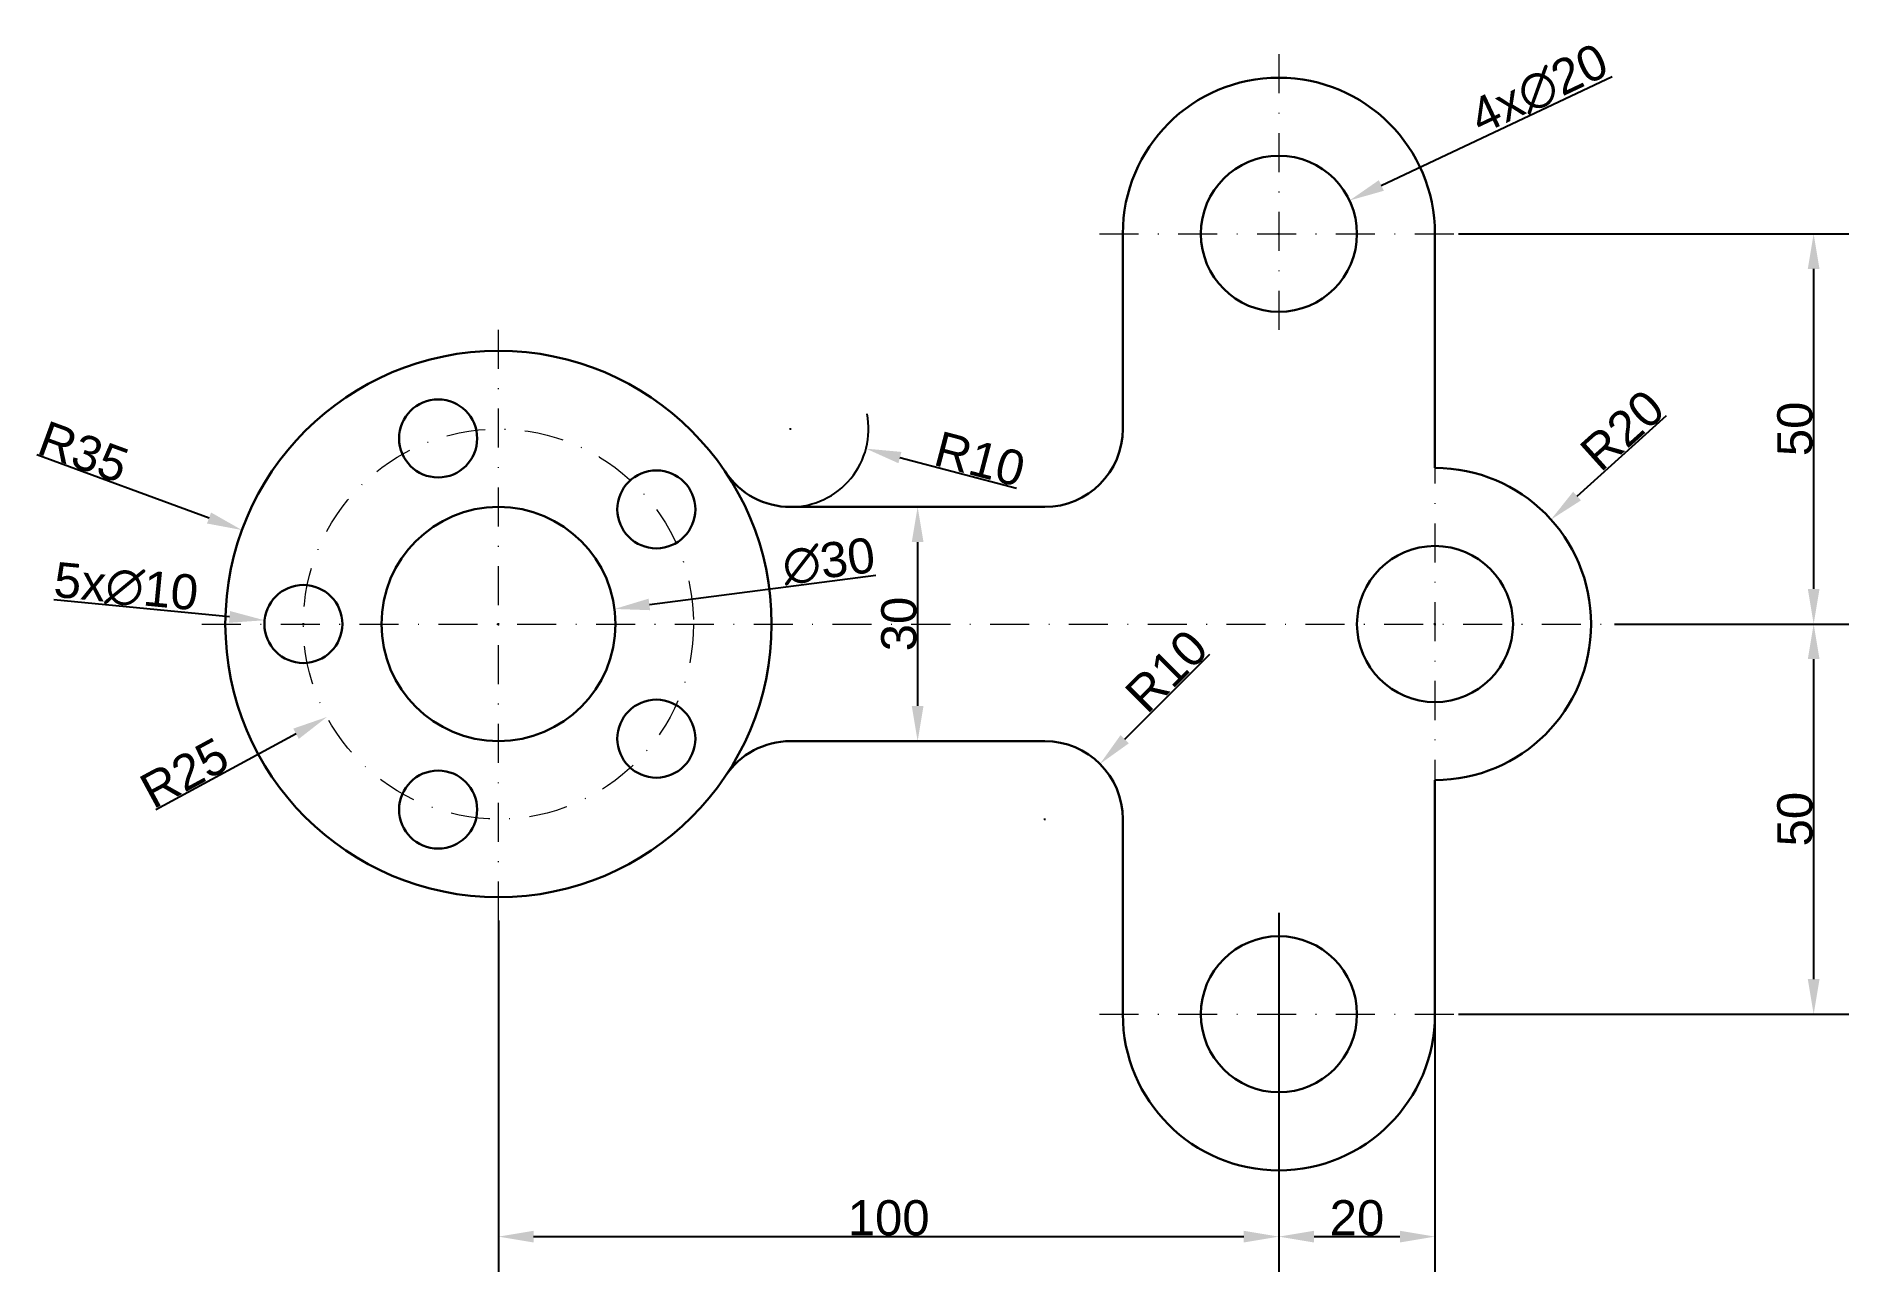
# Model space of a CAD drawing. Header units: inches. Extents: x -59 to 173, y -83 to 75.
import ezdxf

# ---------------------------------------------------------------- set-up
doc = ezdxf.new("R2010")
doc.units = ezdxf.units.IN
doc.header["$LTSCALE"] = 10
doc.header["$MEASUREMENT"] = 0
doc.linetypes.add('DASHDOT', pattern=[1, 0.5, -0.25, 0, -0.25])
doc.layers.add('BLU', color=5, linetype='Continuous', lineweight=30)
doc.layers.add('RED', color=1, linetype='DASHDOT', lineweight=20)
doc.styles.add('Text 4.5', font='arial.ttf')
doc.dimstyles.new('Cote 4.5', dxfattribs={"dimtxt": 4.5, "dimasz": 4.5, "dimexe": 4.5, "dimexo": 0, "dimgap": 0.09, "dimtad": 1, "dimdec": 0, "dimzin": 0, "dimdsep": 46, "dimtxsty": 'Text 4.5', "dimcen": 0.09, "dimadec": 0, "dimazin": 0, "dimtfac": 1, "dimtdec": 0, "dimtofl": 0, "dimtmove": 0, "dimatfit": 0, "dimfxl": 1, "dimtolj": 1, "dimtzin": 0, "dimarcsym": 1})

# ---------------------------------------------------------------- blocks, each defined once
blk = doc.blocks.new('*U2')
at = {"layer": 'BLU'}
blk.add_circle((0, 0), 5, dxfattribs=at)
blk = doc.blocks.new('*U3')
at = {"layer": 'RED', "color": 0, "linetype": 'ByBlock', "lineweight": -2, "transparency": 16777216}
for p, rotation in [((-7.73, 23.78), 288), ((20.23, 14.69), 216), ((20.23, -14.69), 144), ((-7.73, -23.78), 72)]:
    blk.add_blockref('*U2', p, dxfattribs=dict(at, rotation=rotation))
blk.add_blockref('*U2', (-25, 0), dxfattribs=at)
blk = doc.blocks.new('*D7')
at = {"color": 0, "lineweight": -2, "transparency": 16777216}
for p, q in [((138.21, 16.4), (149.66, 26.71)), ((119.91, 0), (120.09, 0)), ((120, -0.09), (120, 0.09))]:
    blk.add_line(p, q, dxfattribs=at)
at = {"color": 0, "transparency": 16777216}
blk.add_solid([(137.7, 16.95), (138.71, 15.84), (134.86, 13.38)], dxfattribs=at)
at = {"layer": 'Defpoints', "color": 0, "transparency": 16777216}
for p in [(134.86, 13.38), (120, 0)]:
    blk.add_point(p, dxfattribs=at)
at = {"color": 0, "transparency": 16777216, "insert": (144.01, 24.83), "char_height": 4.5, "attachment_point": 5, "rotation": 42.0071, "style": 'Text 4.5'}
blk.add_mtext('\\A1;R20', dxfattribs=at)
blk = doc.blocks.new('*D8')
at = {"color": 0, "lineweight": -2, "transparency": 16777216}
for p, q in [((113.12, 56.18), (142.69, 70.13)), ((99.91, 50), (100.09, 50)), ((100, 49.91), (100, 50.09))]:
    blk.add_line(p, q, dxfattribs=at)
at = {"color": 0, "transparency": 16777216}
blk.add_solid([(112.8, 56.86), (113.44, 55.51), (109.05, 54.26)], dxfattribs=at)
at = {"layer": 'Defpoints', "color": 0, "transparency": 16777216}
for p in [(109.05, 54.26), (90.95, 45.74)]:
    blk.add_point(p, dxfattribs=at)
at = {"color": 0, "transparency": 16777216, "insert": (133.34, 68.5), "char_height": 4.5, "attachment_point": 5, "rotation": 25.2422, "style": 'Text 4.5'}
blk.add_mtext('\\A1;4x∅20', dxfattribs=at)
blk = doc.blocks.new('*D9')
at = {"color": 0, "lineweight": -2, "transparency": 16777216}
for p, q in [((-0.09, 0), (0.09, 0)), ((0, -0.09), (0, 0.09)), ((-25.94, -14.06), (-43.92, -23.8))]:
    blk.add_line(p, q, dxfattribs=at)
at = {"color": 0, "transparency": 16777216}
blk.add_solid([(-26.29, -13.4), (-25.58, -14.72), (-21.98, -11.91)], dxfattribs=at)
at = {"layer": 'Defpoints', "color": 0, "transparency": 16777216}
for p in [(0, 0), (-21.98, -11.91)]:
    blk.add_point(p, dxfattribs=at)
at = {"color": 0, "transparency": 16777216, "insert": (-40.24, -19.09), "char_height": 4.5, "attachment_point": 5, "rotation": 28.459, "style": 'Text 4.5'}
blk.add_mtext('\\A1;R25', dxfattribs=at)
blk = doc.blocks.new('*D10')
at = {"color": 0, "lineweight": -2, "transparency": 16777216}
for p, q in [((-34.46, 0.91), (-56.99, 3.08)), ((-25.09, 0), (-24.91, 0)), ((-25, -0.09), (-25, 0.09))]:
    blk.add_line(p, q, dxfattribs=at)
at = {"color": 0, "transparency": 16777216}
blk.add_solid([(-34.38, 1.66), (-34.53, 0.16), (-29.98, 0.48)], dxfattribs=at)
at = {"layer": 'Defpoints', "color": 0, "transparency": 16777216}
for p in [(-29.98, 0.48), (-20.02, -0.48)]:
    blk.add_point(p, dxfattribs=at)
at = {"color": 0, "transparency": 16777216, "insert": (-47.72, 4.71), "char_height": 4.5, "attachment_point": 5, "rotation": 354.4975, "style": 'Text 4.5'}
blk.add_mtext('\\A1;5x∅10', dxfattribs=at)
blk = doc.blocks.new('*D11')
at = {"color": 0, "lineweight": -2, "transparency": 16777216}
for p, q in [((-37.09, 13.58), (-59.15, 21.66)), ((-0.09, 0), (0.09, 0)), ((0, -0.09), (0, 0.09))]:
    blk.add_line(p, q, dxfattribs=at)
at = {"color": 0, "transparency": 16777216}
blk.add_solid([(-36.83, 14.29), (-37.35, 12.88), (-32.87, 12.04)], dxfattribs=at)
at = {"layer": 'Defpoints', "color": 0, "transparency": 16777216}
for p in [(-32.87, 12.04), (0, 0)]:
    blk.add_point(p, dxfattribs=at)
at = {"color": 0, "transparency": 16777216, "insert": (-53.18, 22.02), "char_height": 4.5, "attachment_point": 5, "rotation": 339.8859, "style": 'Text 4.5'}
blk.add_mtext('\\A1;R35', dxfattribs=at)
blk = doc.blocks.new('*D12')
at = {"color": 0, "lineweight": -2, "transparency": 16777216}
for p, q in [((0, -38), (0, -82.99)), ((100, -38), (100, -82.99)), ((4.5, -78.49), (95.5, -78.49))]:
    blk.add_line(p, q, dxfattribs=at)
at = {"color": 0, "transparency": 16777216}
for points in [[(4.5, -77.74), (4.5, -79.24), (0, -78.49)], [(95.5, -77.74), (95.5, -79.24), (100, -78.49)]]:
    blk.add_solid(points, dxfattribs=at)
at = {"layer": 'Defpoints', "color": 0, "transparency": 16777216}
for p in [(0, -38), (100, -38), (100, -78.49)]:
    blk.add_point(p, dxfattribs=at)
at = {"color": 0, "transparency": 16777216, "insert": (50, -76.1), "char_height": 4.5, "attachment_point": 5, "style": 'Text 4.5'}
blk.add_mtext('\\A1;100', dxfattribs=at)
blk = doc.blocks.new('*D13')
at = {"color": 0, "lineweight": -2, "transparency": 16777216}
for p, q in [((120, -23), (120, -82.99)), ((100, -37), (100, -82.99)), ((104.5, -78.49), (115.5, -78.49))]:
    blk.add_line(p, q, dxfattribs=at)
at = {"color": 0, "transparency": 16777216}
for points in [[(104.5, -77.74), (104.5, -79.24), (100, -78.49)], [(115.5, -77.74), (115.5, -79.24), (120, -78.49)]]:
    blk.add_solid(points, dxfattribs=at)
at = {"layer": 'Defpoints', "color": 0, "transparency": 16777216}
for p in [(120, -23), (100, -37), (120, -78.49)]:
    blk.add_point(p, dxfattribs=at)
at = {"color": 0, "transparency": 16777216, "insert": (110, -76.1), "char_height": 4.5, "attachment_point": 5, "style": 'Text 4.5'}
blk.add_mtext('\\A1;20', dxfattribs=at)
blk = doc.blocks.new('*D14')
at = {"color": 0, "lineweight": -2, "transparency": 16777216}
for p, q in [((143, 0), (173.02, 0)), ((168.52, -4.5), (168.52, -45.5)), ((123, -50), (173.02, -50))]:
    blk.add_line(p, q, dxfattribs=at)
at = {"color": 0, "transparency": 16777216}
for points in [[(167.77, -4.5), (169.27, -4.5), (168.52, 0)], [(167.77, -45.5), (169.27, -45.5), (168.52, -50)]]:
    blk.add_solid(points, dxfattribs=at)
at = {"layer": 'Defpoints', "color": 0, "transparency": 16777216}
for p in [(143, 0), (123, -50), (168.52, -50)]:
    blk.add_point(p, dxfattribs=at)
at = {"color": 0, "transparency": 16777216, "insert": (166.13, -25), "char_height": 4.5, "attachment_point": 5, "rotation": 90, "style": 'Text 4.5'}
blk.add_mtext('\\A1;50', dxfattribs=at)
blk = doc.blocks.new('*D15')
at = {"color": 0, "lineweight": -2, "transparency": 16777216}
for p, q in [((123, 50), (173.02, 50)), ((168.52, 45.5), (168.52, 4.5)), ((143, 0), (173.02, 0))]:
    blk.add_line(p, q, dxfattribs=at)
at = {"color": 0, "transparency": 16777216}
for points in [[(167.77, 45.5), (169.27, 45.5), (168.52, 50)], [(167.77, 4.5), (169.27, 4.5), (168.52, 0)]]:
    blk.add_solid(points, dxfattribs=at)
at = {"layer": 'Defpoints', "color": 0, "transparency": 16777216}
for p in [(123, 50), (168.52, 0), (143, 0)]:
    blk.add_point(p, dxfattribs=at)
at = {"color": 0, "transparency": 16777216, "insert": (166.13, 25), "char_height": 4.5, "attachment_point": 5, "rotation": 90, "style": 'Text 4.5'}
blk.add_mtext('\\A1;50', dxfattribs=at)
blk = doc.blocks.new('*D17')
at = {"color": 0, "lineweight": -2, "transparency": 16777216}
for p, q in [((53.71, 15), (49.21, 15)), ((53.71, 10.5), (53.71, -10.5)), ((53.71, -15), (49.21, -15))]:
    blk.add_line(p, q, dxfattribs=at)
at = {"color": 0, "transparency": 16777216}
for points in [[(52.96, 10.5), (54.46, 10.5), (53.71, 15)], [(52.96, -10.5), (54.46, -10.5), (53.71, -15)]]:
    blk.add_solid(points, dxfattribs=at)
at = {"layer": 'Defpoints', "color": 0, "transparency": 16777216}
for p in [(53.71, 15), (53.71, -15), (53.71, -15)]:
    blk.add_point(p, dxfattribs=at)
at = {"color": 0, "transparency": 16777216, "insert": (51.32, 0), "char_height": 4.5, "attachment_point": 5, "rotation": 90, "style": 'Text 4.5'}
blk.add_mtext('\\A1;30', dxfattribs=at)
blk = doc.blocks.new('*D18')
at = {"color": 0, "lineweight": -2, "transparency": 16777216}
for p, q in [((37.33, 25), (37.51, 25)), ((37.42, 24.91), (37.42, 25.09)), ((51.44, 21.33), (66.36, 17.42))]:
    blk.add_line(p, q, dxfattribs=at)
blk.add_arc((37.42, 25), 10, 270, 11.1079, dxfattribs=at)
at = {"color": 0, "transparency": 16777216}
blk.add_solid([(51.63, 22.05), (51.25, 20.6), (47.09, 22.47)], dxfattribs=at)
at = {"layer": 'Defpoints', "color": 0, "transparency": 16777216}
for p in [(37.42, 25), (47.09, 22.47)]:
    blk.add_point(p, dxfattribs=at)
at = {"color": 0, "transparency": 16777216, "insert": (61.68, 21.11), "char_height": 4.5, "attachment_point": 5, "rotation": 345.3248, "style": 'Text 4.5'}
blk.add_mtext('\\A1;R10', dxfattribs=at)
blk = doc.blocks.new('*D19')
at = {"color": 0, "lineweight": -2, "transparency": 16777216}
for p, q in [((80.25, -14.75), (91.15, -3.85)), ((69.91, -25), (70.09, -25)), ((70, -25.09), (70, -24.91))]:
    blk.add_line(p, q, dxfattribs=at)
at = {"color": 0, "transparency": 16777216}
blk.add_solid([(79.72, -14.22), (80.78, -15.28), (77.07, -17.93)], dxfattribs=at)
at = {"layer": 'Defpoints', "color": 0, "transparency": 16777216}
for p in [(77.07, -17.93), (70, -25)]:
    blk.add_point(p, dxfattribs=at)
at = {"color": 0, "transparency": 16777216, "insert": (85.61, -6.02), "char_height": 4.5, "attachment_point": 5, "rotation": 45, "style": 'Text 4.5'}
blk.add_mtext('\\A1;R10', dxfattribs=at)
blk = doc.blocks.new('*D20')
at = {"color": 0, "lineweight": -2, "transparency": 16777216}
for p, q in [((19.34, 2.51), (48.35, 6.27)), ((-0.09, 0), (0.09, 0)), ((0, -0.09), (0, 0.09))]:
    blk.add_line(p, q, dxfattribs=at)
at = {"color": 0, "transparency": 16777216}
blk.add_solid([(19.24, 3.25), (19.43, 1.77), (14.88, 1.93)], dxfattribs=at)
at = {"layer": 'Defpoints', "color": 0, "transparency": 16777216}
for p in [(14.88, 1.93), (-14.88, -1.93)]:
    blk.add_point(p, dxfattribs=at)
at = {"color": 0, "transparency": 16777216, "insert": (42.32, 8.03), "char_height": 4.5, "attachment_point": 5, "rotation": 7.3937, "style": 'Text 4.5'}
blk.add_mtext('\\A1;∅30', dxfattribs=at)

msp = doc.modelspace()

# ---------------------------------------------------------------- linework, layer by layer
at = {"layer": 'BLU'}
for p, q in [((80, 50), (80, 30)), ((120, 20), (120, 50)), ((80, 30), (80, 25)), ((37.42, 15), (70, 15)), ((37.42, -15), (70, -15)), ((120, -50), (120, -20)), ((80, -25), (80, -30)), ((80, -50), (80, -30))]:
    msp.add_line(p, q, dxfattribs=at)
for centre, radius in [((100, 50), 10), ((0, 0), 35), ((0, 0), 15), ((120, 0), 10), ((100, -50), 10)]:
    msp.add_circle(centre, radius, dxfattribs=at)
for centre, radius, start, end in [((100, 50), 20, 0, 180), ((70, 25), 10, 270, 0), ((37.42, 25), 10, 213.749, 270), ((120, 0), 20, 270, 90), ((37.42, -25), 10, 90, 146.251), ((70, -25), 10, 0, 90), ((100, -50), 20, 180, 0)]:
    msp.add_arc(centre, radius, start, end, dxfattribs=at)
at = {"layer": 'RED'}
for p, q in [((100, 73), (100, 37)), ((77, 50), (123, 50)), ((0, -38), (0, 38)), ((120, 23), (120, -23)), ((-38, 0), (143, 0)), ((100, -37), (100, -73)), ((77, -50), (123, -50))]:
    msp.add_line(p, q, dxfattribs=at)
msp.add_circle((0, 0), 25, dxfattribs=at)

# ---------------------------------------------------------------- block references
msp.add_blockref('*U3', (0, 0), dxfattribs=at)

# ---------------------------------------------------------------- dimensions: what is measured, and where the dimension line sits
dim = msp.add_diameter_dim_2p(p1=(90.95, 45.74), p2=(109.05, 54.26), text='4x<>', dimstyle='Cote 4.5')
dim.commit()
dim.dimension.update_dxf_attribs({"geometry": '*D8', "text_midpoint": (134.41, 66.22), "dimtype": 163})
for base, p1, p2, picture, middle in [((168.52, 0), (123, 50), (143, 0), '*D15', (166.13, 25)), ((53.71, -15), (53.71, 15), (53.71, -15), '*D17', (51.32, 0)), ((168.52, -50), (143, 0), (123, -50), '*D14', (166.13, -25))]:
    dim = msp.add_linear_dim(base=base, p1=p1, p2=p2, angle=90, dimstyle='Cote 4.5')
    dim.commit()
    dim.dimension.update_dxf_attribs({"geometry": picture, "text_midpoint": middle})
for center, mpoint, picture, middle in [((120, 0), (134.86, 13.38), '*D7', (145.6, 23.06)), ((0, 0), (-32.87, 12.04), '*D11', (-54, 19.78)), ((0, 0), (-21.98, -11.91), '*D9', (-39.1, -21.19))]:
    dim = msp.add_radius_dim(center=center, mpoint=mpoint, dimstyle='Cote 4.5')
    dim.commit()
    dim.dimension.update_dxf_attribs({"geometry": picture, "text_midpoint": middle, "dimtype": 164})
for center, mpoint, picture, middle in [((37.42, 25), (47.09, 22.47), '*D18', (61.68, 21.11)), ((70, -25), (77.07, -17.93), '*D19', (85.61, -6.02))]:
    dim = msp.add_radius_dim(center=center, mpoint=mpoint, dimstyle='Cote 4.5')
    dim.commit()
    dim.dimension.update_dxf_attribs({"geometry": picture, "text_midpoint": middle})
dim = msp.add_diameter_dim_2p(p1=(-14.88, -1.93), p2=(14.88, 1.93), dimstyle='Cote 4.5')
dim.commit()
dim.dimension.update_dxf_attribs({"geometry": '*D20', "text_midpoint": (42.65, 5.53), "dimtype": 163})
dim = msp.add_diameter_dim_2p(p1=(-20.02, -0.48), p2=(-29.98, 0.48), text='5x<>', dimstyle='Cote 4.5')
dim.commit()
dim.dimension.update_dxf_attribs({"geometry": '*D10', "text_midpoint": (-47.72, 4.71)})
dim = msp.add_linear_dim(base=(120, -78.49), p1=(100, -37), p2=(120, -23), dimstyle='Cote 4.5')
dim.commit()
dim.dimension.update_dxf_attribs({"geometry": '*D13', "text_midpoint": (110, -76.1)})
dim = msp.add_aligned_dim(p1=(0, -38), p2=(100, -38), distance=-40.49, dimstyle='Cote 4.5')
dim.commit()
dim.dimension.update_dxf_attribs({"geometry": '*D12', "text_midpoint": (50, -76.1)})

doc.saveas('drawing.dxf')
